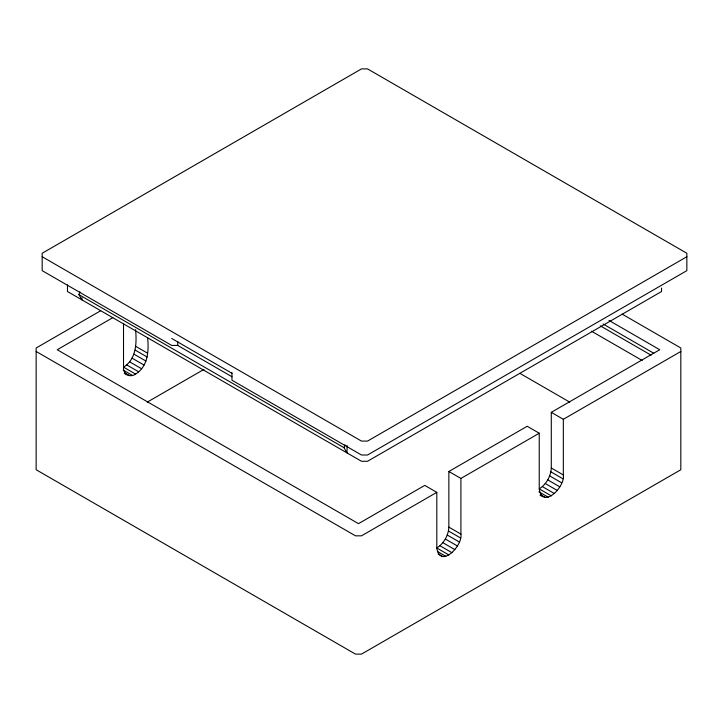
<?xml version="1.0" encoding="UTF-8"?>
<svg xmlns="http://www.w3.org/2000/svg" width="723" height="723" viewBox="0 0 723 723"><rect width="100%" height="100%" fill="white"/><g stroke="black" fill="none" stroke-linecap="round" stroke-linejoin="round"><path stroke-width="1.08" d="M147.609 337.632C149.001 350.538 147.998 366.624 135.562 374.089C130.194 378.228 122.603 373.845 123.516 367.13C136.349 359.43 136.873 342.756 135.562 329.561M539.241 433.222L460.913 478.436L460.913 534.098C463.054 545.603 440.126 569.227 436.809 548.007C443.823 543.506 448.459 535.463 448.866 527.139L448.866 471.486L527.184 426.263L539.241 433.222L539.241 488.875C542.548 510.095 565.476 486.471 563.334 474.966L563.334 419.304L680.822 351.477M551.288 495.833L539.241 488.875C546.245 484.365 550.89 476.33 551.288 468.007L551.288 412.345L659.738 349.733L608.992 320.434M81.943 297.722L81.943 299.864L78.924 294.65L79.928 291.749M347.04 445.431L347.04 452.923L344.031 447.7L345.034 444.808M100.705 310.727L36.15 347.998L36.15 469.742L355.472 654.107L361.5 654.107L680.822 469.742L680.822 347.998L622.169 314.134M112.788 317.659L57.234 349.733L358.491 523.66L424.763 485.395L436.809 492.354L436.809 548.007L448.866 554.966M147.221 402.142L203.949 369.39M686.85 256.737L367.528 441.093L361.5 441.093L42.178 256.737M436.809 492.354L361.5 535.833L355.472 535.833L36.15 351.477M231.966 376.746L177.741 345.431L171.713 345.431L42.178 270.646L42.178 253.258L361.5 68.893L367.528 68.893L686.85 253.258L686.85 270.646L367.528 455.011L361.5 455.011L231.966 380.217L231.966 372.77M603.136 324.012L653.881 353.312M600.298 325.847L651.043 355.147M591.423 331.17L642.169 360.461M519.873 373.339L569.751 402.142M551.288 412.345L563.334 419.304M551.288 468.007L563.334 474.966M550.881 471.839L562.928 478.798M549.67 475.897L561.726 482.847M547.754 479.882L559.81 486.841M545.259 483.533L557.316 490.492M542.358 486.597L554.405 493.556M538.897 491.812L548.17 497.162M540.632 494.776L545.259 497.451M539.982 495.074L542.765 496.674M448.866 471.486L460.913 478.436M171.713 338.481L231.966 373.267M78.924 294.65L344.031 447.7M135.562 346.254L147.609 353.213M448.866 527.139L460.913 534.098M135.156 350.095L147.203 357.054M448.45 530.98L460.506 537.939M133.945 354.143L146.001 361.102M447.248 535.029L459.295 541.988M132.029 358.138L144.085 365.088M445.332 539.015L457.379 545.973M129.534 361.789L141.591 368.739M442.838 542.666L454.884 549.625M126.633 364.853L138.68 371.812M439.927 545.738L451.983 552.697M135.562 374.089L123.516 367.13L123.516 323.714M123.172 370.059L132.445 375.409M437.397 551.477L445.748 556.294M124.907 373.023L129.534 375.698M438.201 553.908L442.838 556.583M124.257 373.321L127.04 374.93M661.545 288.043L661.545 291.523L367.528 461.274L361.5 461.274L67.483 291.523L67.483 284.925M177.741 341.464L177.741 345.431"/></g></svg>
